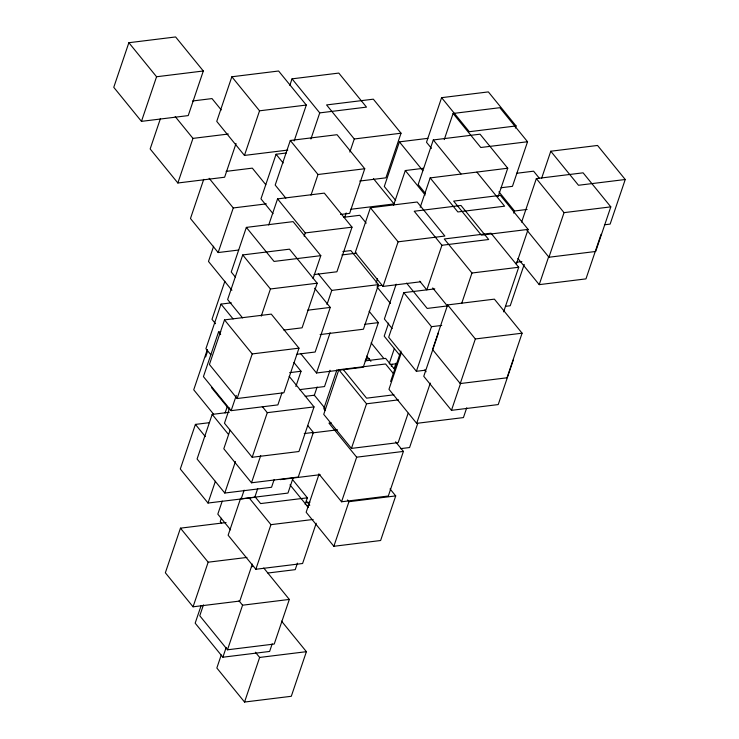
<?xml version="1.0" encoding="UTF-8"?>
<svg xmlns="http://www.w3.org/2000/svg" width="739" height="739" viewBox="0 0 739 739"><rect width="100%" height="100%" fill="white"/><g stroke="black" fill="none" stroke-linecap="round" stroke-linejoin="round"><path stroke-width="1.11" d="M128.863 42.714L113.76 87.322L141.463 121.362L188.223 115.598L203.317 70.99L175.614 36.95L128.863 42.714L156.566 76.754L141.463 121.362M160.465 118.489L150.156 148.955L177.859 182.995L224.619 177.231L236.037 143.505M177.859 182.995L192.962 138.387L175.198 116.568M294.15 140.955L306.306 105.049L278.603 71.009L231.843 76.773L216.749 121.381L244.452 155.421L287.785 150.082M203.724 179.346L190.468 218.513L218.171 252.553L238.697 250.022M213.636 246.216L208.481 261.449L231.917 290.251M244.452 155.421L259.546 110.813L231.843 76.773M218.171 252.553L233.265 207.955L209.119 178.275M289.827 85.373L292.034 78.842L338.795 73.078L366.498 107.118L319.738 112.891L292.034 78.842M224.878 281.263L211.991 319.34L215.539 323.71M313.068 278.511L320.8 255.666L293.097 221.626L246.346 227.39L231.242 271.998L235.51 277.236M231.279 302.833L221.016 304.099L205.913 348.697L210.892 354.812M207.354 349.547L193.729 389.795L213.617 414.237M205.627 356.955L207.465 351.515M286.335 152.991L276.072 154.266L260.969 198.865L273.051 213.7M283.841 330.065L302.094 327.811L317.188 283.213L289.485 249.172L242.725 254.937L227.63 299.535L242.549 317.872M220.804 331.728L218.522 332.014L203.428 376.622L231.131 410.662L277.882 404.889L281.938 392.926M224.517 319.885L209.423 364.484L237.127 398.533L283.878 392.76L298.981 348.161L271.278 314.121L224.517 319.885L252.221 353.926L237.127 398.533M340.531 214.476L349.658 213.349L364.752 168.741L337.049 134.701L290.298 140.465L275.194 185.073L285.854 198.163M209.091 422.717L195.41 424.398L180.307 469.006L208.01 503.047L254.77 497.282L257.717 488.581M268.719 225.007L277.559 198.893L324.31 193.128L352.013 227.169L336.919 271.776L314.112 274.585M229.293 412.288L212.185 414.394L197.082 459.002L224.785 493.042L271.546 487.278L274.123 479.657M310.907 138.997L319.738 112.891M226.069 522.538L180.455 528.163L165.351 572.771L193.055 606.811L239.815 601.047L252.332 564.06M225.109 412.962L227.316 406.432M229.635 408.002L224.471 423.235L252.175 457.275L298.935 451.511L314.029 406.903L289.171 376.354M261.227 316.172L270.428 288.977L242.725 254.937M231.131 410.662L236.286 395.43M230.06 430.264L223.806 448.758L251.5 482.798L298.26 477.034L313.364 432.426L307.673 425.442M310.999 195.179L318.001 174.506L290.298 140.465M208.01 503.047L215.372 481.292M304.154 236.203L305.253 232.933L277.559 198.893M224.785 493.042L235.464 461.496M222.236 501.088L217.811 514.141L230.596 529.854M221.358 518.307L220.25 521.568L221.672 523.314M193.055 606.811L208.158 562.203L180.455 528.163M349.852 152.04L354.277 138.978L326.573 104.938L373.334 99.174L401.028 133.214L385.934 177.822L359.708 181.055M201.063 605.768L195.17 623.171L222.873 657.211L269.624 651.447L272.201 643.835M252.175 457.275L267.278 412.667L262.299 406.561M203.456 604.881L199.77 615.763L227.473 649.803L274.234 644.038L289.328 599.431L263.758 568.014M240.655 498.243L228.129 535.23L255.833 569.27L302.593 563.506L316.218 523.249M244.147 490.142L241.2 498.843L287.961 493.079L293.115 477.847M251.5 482.798L260.71 455.603M344.716 217.321L346.185 212.971M295.877 386.488L301.032 371.255L293.928 362.526M326.989 304.533L331.774 290.39L318.278 273.799M314.638 288.219L330.268 307.415L315.165 352.023L296.921 354.277M370.405 207.779L398.109 241.819L444.869 236.046L417.166 202.006L370.405 207.779L355.311 252.378L383.014 286.418L420.648 281.781M369.112 311.276L378.35 322.629L363.255 367.228L316.495 372.992L330.121 332.744M221.257 654.957L216.841 668.01L244.544 702.05L291.295 696.286L306.399 651.678L281.531 621.13M222.873 657.211L226.189 647.429M227.473 649.803L242.568 605.204L239.02 600.835M427.909 138.341L399.402 141.86L384.298 186.459L395.67 200.426M314.186 395.688L317.133 386.987M255.833 569.27L270.936 524.662L248.914 497.606M330.047 370.239L324.523 386.562L299.434 389.656M337.039 369.565L323.784 408.732L325.197 410.478M393.517 205.359L405.305 170.543L423.549 168.289M393.397 373.592L385.582 363.994L338.822 369.759L323.728 414.357L351.431 448.407L398.182 442.633L408.131 413.267M376.086 283.055L377.564 278.705M515.323 128.124L516.062 125.944L488.359 91.904L441.599 97.668L426.505 142.276L431.474 148.382M342.85 251.565L350.831 250.576L378.534 284.617L363.44 329.224L320.098 334.573M305.161 504.34L307.369 497.818L292.459 479.482M318.675 475.251L306.158 512.238L333.852 546.287L380.613 540.514L395.716 495.915L390.026 488.932M383.014 286.418L398.109 241.819M498.169 196.509L507.739 168.224L480.036 134.184L433.285 139.948L418.182 184.556L425.285 193.276M244.544 702.05L259.638 657.442L255.38 652.204M297.429 563.127L295.221 569.649L267.851 573.03M420.205 207.29L430.153 177.914L507.739 168.224M444.25 139.579L453.09 113.464L499.85 107.7L527.544 141.74L512.45 186.348L501.042 187.752M396.169 284.173L384.382 318.989L392.197 328.587M388.622 323.091L384.197 336.143L399.827 355.348M434.8 288.894L403.78 292.653L388.686 337.261L416.38 371.301L425.507 370.174M351.431 448.407L366.526 403.799L338.822 369.759M395.605 441.811L403.411 451.409L388.317 496.017L341.557 501.781L356.66 457.182L328.957 423.133L331.238 422.856M389.25 363.597L394.404 348.365M391.328 366.396L392.067 364.216M333.852 546.287L348.956 501.679L347.533 499.934M394.173 368.622L396.012 363.182M390.617 381.527L400.926 351.062M401.48 352.318L388.963 389.305L416.667 423.345L463.427 417.581L466.734 407.789M441.922 245.274L488.673 239.51L460.979 205.47L414.219 211.234L441.922 245.274L426.819 289.882L419.715 281.153M416.38 371.301L431.484 326.693L403.78 292.653M447.64 304.921L432.537 349.519L460.24 383.559L507 377.795L522.094 333.187L494.391 299.147L447.64 304.921L475.334 338.961L460.24 383.559M438.495 332.79L423.761 376.299L451.464 410.339L498.225 404.575L513.319 359.976M416.667 423.345L430.292 383.088M417.683 423.604L409.582 447.538L400.464 448.665M461.653 303.48L471.962 273.014L444.259 238.974L491.019 233.21L518.713 267.25L503.619 311.858M513.799 213.165L514.538 210.994L498.908 191.789M451.464 410.339L460.665 383.144M521.614 222.106L536.348 178.589L583.099 172.824L610.802 206.865L595.708 251.472L548.948 257.237L526.925 230.18M541.576 178.422L550.777 151.227L597.537 145.454L625.24 179.503L610.137 224.102L604.437 224.804M516.33 264.202L528.117 229.395L500.414 195.355L453.654 201.119L481.357 235.159L528.117 229.395M524.219 264.414L510.224 305.752L505.661 306.315M601.075 234.281L585.972 278.88L539.221 284.644L548.791 256.359M548.948 257.237L564.042 212.638L536.348 178.589M156.566 76.754L203.317 70.99M192.63 100.975L212.01 98.583L221.247 109.935M259.546 110.813L306.306 105.049M192.962 138.387L228.314 134.036M354.277 138.978L401.028 133.214M516.062 125.944L469.302 131.718L441.599 97.668M226.088 171.383L252.322 168.141L265.818 184.732M527.544 141.74L480.793 147.504L453.09 113.464M318.001 174.506L364.752 168.741M233.265 207.955L266.336 203.872M516.487 173.295L533.595 171.18L539.276 178.164M350.711 209.285L394.053 203.936L373.454 178.626M625.24 179.503L578.48 185.267L550.777 151.227M343.838 217.257L359.801 215.289L366.193 223.141M305.253 232.933L352.013 227.169M514.538 210.994L527.083 209.442M564.042 212.638L610.802 206.865M320.8 255.666L274.049 261.43L246.346 227.39M341.889 254.955L356.715 253.126M270.428 288.977L317.188 283.213M516.201 262.28L521.9 261.578M331.774 290.39L378.534 284.617M471.962 273.014L518.713 267.25M377.417 285.901L381.98 285.337M307.461 310.232L330.268 307.415M447.705 305.9L427.179 308.431L406.579 283.111M364.669 324.31L378.35 322.629M431.484 326.693L441.746 325.428M252.221 353.926L298.981 348.161M475.334 338.961L522.094 333.187M365.925 359.071L369.343 358.655M365.112 360.891L385.638 358.36L394.866 369.712M289.633 372.659L301.032 371.255M390.016 364.539L396.861 363.699M305.235 396.335L314.361 395.208L325.012 408.297M393.952 394.792L366.581 398.173L343.136 369.361M267.278 412.667L314.029 406.903M366.526 403.799L398.46 399.864M304.237 433.553L313.364 432.426M312.412 432.906L337.501 429.812M356.66 457.182L403.411 451.409M280.201 479.62L320.116 474.697M307.369 497.818L260.618 503.582L254.927 496.599M306.537 502.64L309.964 502.224M306.389 505.661L309.807 505.236M348.956 501.679L395.716 495.915M270.936 524.662L313.133 519.462M208.158 562.203L246.928 557.428M251.362 566.656L253.643 566.379M242.568 605.204L289.328 599.431M259.638 657.442L306.399 651.678M476.904 172.15L504.608 206.19L457.857 211.954L430.153 177.914M433.285 139.948L460.988 173.988M517.91 258.465L539.221 284.644M399.402 141.86L422.837 170.663M405.305 170.543L425.193 194.985M432.712 287.942L447.631 306.269M276.072 154.266L283.176 162.986M376.982 286.908L390.478 303.498M424.657 370.008L426.08 371.754M371.126 342.859L383.911 358.572M366.655 356.096L370.913 361.334M300.865 353.796L316.495 372.992M221.016 304.099L233.09 318.934M218.522 332.014L220.656 334.628M318.832 473.847L341.557 501.781M306.26 500.876L309.096 504.367M211.474 387.587L229.238 409.406M289.993 484.858L308.459 507.554M212.185 414.394L228.517 434.477M195.41 424.398L205.35 436.62"/></g></svg>
